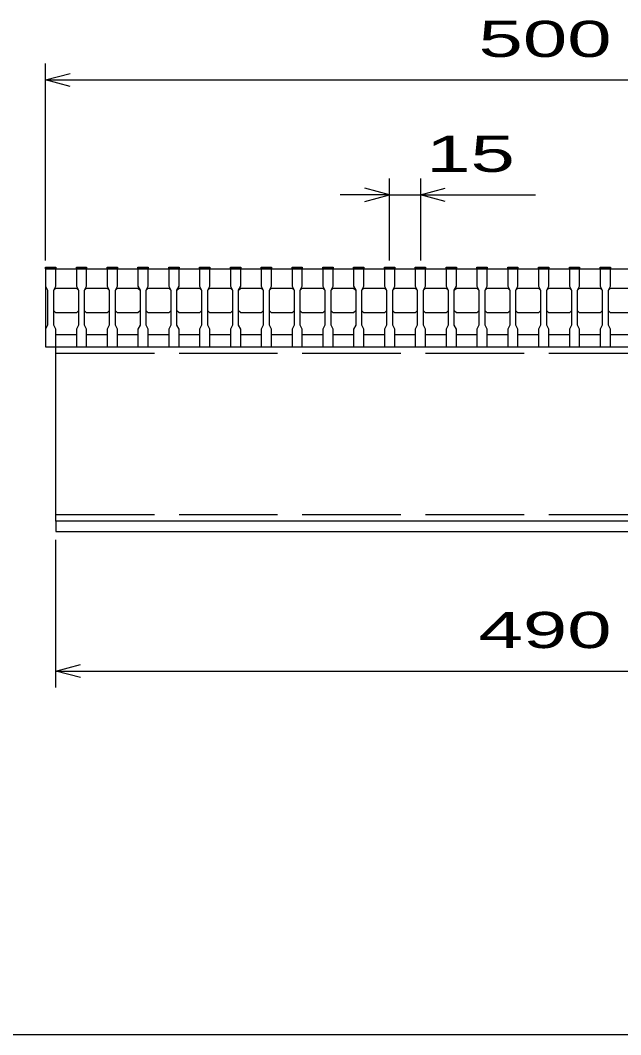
# Model space of a CAD drawing. Units: millimetres, scale not verified. Extents: x -1456 to 1385, y -1026 to 843.
# Drawn here: x -999.3 to -707, y -917.2 to -422.9 of the extents above; entities that cross this region are included whole.
import ezdxf
from ezdxf.enums import TextEntityAlignment as Align

# ---------------------------------------------------------------- set-up
doc = ezdxf.new("R2010")
doc.units = ezdxf.units.MM
doc.header["$LTSCALE"] = 8
doc.linetypes.add('DASHED', pattern=[7.5, 6, -1.5])
for name, color, linetype, lineweight in [('0_2', 150, 'Continuous', 25), ('16', 3, 'Continuous', 25), ('22', 4, 'Continuous', 25)]:
    doc.layers.add(name, color=color, linetype=linetype, lineweight=lineweight)
doc.styles.add('ベクトル', font='')
doc.styles.get('ベクトル').set_extended_font_data('ベクトル')

msp = doc.modelspace()

# ---------------------------------------------------------------- linework, layer by layer
at = {"layer": '0_2'}
msp.add_line((1384.8, -917.2), (-1383.2, -917.2), dxfattribs=at)
at = {"layer": '16'}
for p, q in [((-987, -544), (-987, -543.3)), ((-987, -543.3), (-982, -543.3)), ((-982, -543.3), (-982, -544)), ((-972, -544), (-972, -543.3)), ((-972, -543.3), (-967, -543.3)), ((-967, -543.3), (-967, -544)), ((-957, -544), (-957, -543.3)), ((-957, -543.3), (-952, -543.3)), ((-952, -543.3), (-952, -544)), ((-942, -544), (-942, -543.3)), ((-942, -543.3), (-937, -543.3)), ((-937, -543.3), (-937, -544)), ((-927, -544), (-927, -543.3)), ((-927, -543.3), (-922, -543.3)), ((-922, -543.3), (-922, -544)), ((-912, -544), (-912, -543.3)), ((-912, -543.3), (-907, -543.3)), ((-907, -543.3), (-907, -544)), ((-897, -544), (-897, -543.3)), ((-897, -543.3), (-892, -543.3)), ((-892, -543.3), (-892, -544)), ((-882, -544), (-882, -543.3)), ((-882, -543.3), (-877, -543.3)), ((-877, -543.3), (-877, -544)), ((-867, -544), (-867, -543.3)), ((-867, -543.3), (-862, -543.3)), ((-862, -543.3), (-862, -544)), ((-852, -544), (-852, -543.3)), ((-852, -543.3), (-847, -543.3)), ((-847, -543.3), (-847, -544)), ((-837, -544), (-837, -543.3)), ((-837, -543.3), (-832, -543.3)), ((-832, -543.3), (-832, -544)), ((-822, -544), (-822, -543.3)), ((-822, -543.3), (-817, -543.3)), ((-817, -543.3), (-817, -544)), ((-807, -544), (-807, -543.3)), ((-807, -543.3), (-802, -543.3)), ((-802, -543.3), (-802, -544)), ((-792, -544), (-792, -543.3)), ((-792, -543.3), (-787, -543.3)), ((-787, -543.3), (-787, -544)), ((-777, -544), (-777, -543.3)), ((-777, -543.3), (-772, -543.3)), ((-772, -543.3), (-772, -544)), ((-762, -544), (-762, -543.3)), ((-762, -543.3), (-757, -543.3)), ((-757, -543.3), (-757, -544)), ((-747, -544), (-747, -543.3)), ((-747, -543.3), (-742, -543.3)), ((-742, -543.3), (-742, -544)), ((-732, -544), (-732, -543.3)), ((-732, -543.3), (-727, -543.3)), ((-727, -543.3), (-727, -544)), ((-717, -544), (-717, -543.3)), ((-717, -543.3), (-712, -543.3)), ((-712, -543.3), (-712, -544)), ((-987, -544), (-987, -552.5)), ((-982, -544), (-987, -544)), ((-987, -544), (-987, -576)), ((-987, -544), (-487, -544)), ((-982, -552.5), (-982, -544)), ((-972, -544), (-972, -552.5)), ((-967, -544), (-972, -544)), ((-967, -552.5), (-967, -544)), ((-957, -544), (-957, -552.5)), ((-952, -544), (-957, -544)), ((-952, -552.5), (-952, -544)), ((-942, -544), (-942, -552.5)), ((-937, -544), (-942, -544)), ((-937, -552.5), (-937, -544)), ((-927, -544), (-927, -552.5)), ((-922, -544), (-927, -544)), ((-922, -552.5), (-922, -544)), ((-912, -544), (-912, -552.5)), ((-907, -544), (-912, -544)), ((-907, -552.5), (-907, -544)), ((-897, -544), (-897, -552.5)), ((-892, -544), (-897, -544)), ((-892, -552.5), (-892, -544)), ((-882, -544), (-882, -552.5)), ((-877, -544), (-882, -544)), ((-877, -552.5), (-877, -544)), ((-867, -544), (-867, -552.5)), ((-862, -544), (-867, -544)), ((-862, -552.5), (-862, -544)), ((-852, -544), (-852, -552.5)), ((-847, -544), (-852, -544)), ((-847, -552.5), (-847, -544)), ((-837, -544), (-837, -552.5)), ((-832, -544), (-837, -544)), ((-832, -552.5), (-832, -544)), ((-822, -544), (-822, -552.5)), ((-817, -544), (-822, -544)), ((-817, -552.5), (-817, -544)), ((-807, -544), (-807, -552.5)), ((-802, -544), (-807, -544)), ((-802, -552.5), (-802, -544)), ((-792, -544), (-792, -552.5)), ((-787, -544), (-792, -544)), ((-787, -552.5), (-787, -544)), ((-777, -544), (-777, -552.5)), ((-772, -544), (-777, -544)), ((-772, -552.5), (-772, -544)), ((-762, -544), (-762, -552.5)), ((-757, -544), (-762, -544)), ((-757, -552.5), (-757, -544)), ((-747, -544), (-747, -552.5)), ((-742, -544), (-747, -544)), ((-742, -552.5), (-742, -544)), ((-732, -544), (-732, -552.5)), ((-727, -544), (-732, -544)), ((-727, -552.5), (-727, -544)), ((-717, -544), (-717, -552.5)), ((-712, -544), (-717, -544)), ((-712, -552.5), (-712, -544)), ((-987, -552.5), (-986, -554.5)), ((-983, -554.5), (-982, -552.5)), ((-983, -554.5), (-982, -553.5)), ((-982, -553.5), (-972, -553.5)), ((-972, -552.5), (-971, -554.5)), ((-972, -553.5), (-971, -554.5)), ((-968, -554.5), (-967, -552.5)), ((-968, -554.5), (-967, -553.5)), ((-967, -553.5), (-957, -553.5)), ((-957, -552.5), (-956, -554.5)), ((-957, -553.5), (-956, -554.5)), ((-953, -554.5), (-952, -552.5)), ((-953, -554.5), (-952, -553.5)), ((-952, -553.5), (-942, -553.5)), ((-942, -552.5), (-941, -554.5)), ((-942, -553.5), (-941, -554.5)), ((-938, -554.5), (-937, -552.5)), ((-938, -554.5), (-937, -553.5)), ((-937, -553.5), (-927, -553.5)), ((-927, -552.5), (-926, -554.5)), ((-927, -553.5), (-926, -554.5)), ((-923, -554.5), (-922, -552.5)), ((-923, -554.5), (-922, -553.5)), ((-922, -553.5), (-912, -553.5)), ((-912, -552.5), (-911, -554.5)), ((-912, -553.5), (-911, -554.5)), ((-908, -554.5), (-907, -552.5)), ((-908, -554.5), (-907, -553.5)), ((-907, -553.5), (-897, -553.5)), ((-897, -552.5), (-896, -554.5)), ((-897, -553.5), (-896, -554.5)), ((-893, -554.5), (-892, -552.5)), ((-893, -554.5), (-892, -553.5)), ((-892, -553.5), (-882, -553.5)), ((-882, -552.5), (-881, -554.5)), ((-882, -553.5), (-881, -554.5)), ((-878, -554.5), (-877, -552.5)), ((-878, -554.5), (-877, -553.5)), ((-877, -553.5), (-867, -553.5)), ((-867, -552.5), (-866, -554.5)), ((-867, -553.5), (-866, -554.5)), ((-863, -554.5), (-862, -552.5)), ((-863, -554.5), (-862, -553.5)), ((-862, -553.5), (-852, -553.5)), ((-852, -552.5), (-851, -554.5)), ((-852, -553.5), (-851, -554.5)), ((-848, -554.5), (-847, -552.5)), ((-848, -554.5), (-847, -553.5)), ((-847, -553.5), (-837, -553.5)), ((-837, -552.5), (-836, -554.5)), ((-837, -553.5), (-836, -554.5)), ((-833, -554.5), (-832, -552.5)), ((-833, -554.5), (-832, -553.5)), ((-832, -553.5), (-822, -553.5)), ((-822, -552.5), (-821, -554.5)), ((-822, -553.5), (-821, -554.5)), ((-818, -554.5), (-817, -552.5)), ((-818, -554.5), (-817, -553.5)), ((-817, -553.5), (-807, -553.5)), ((-807, -552.5), (-806, -554.5)), ((-807, -553.5), (-806, -554.5)), ((-803, -554.5), (-802, -552.5)), ((-803, -554.5), (-802, -553.5)), ((-802, -553.5), (-792, -553.5)), ((-792, -552.5), (-791, -554.5)), ((-792, -553.5), (-791, -554.5)), ((-788, -554.5), (-787, -552.5)), ((-788, -554.5), (-787, -553.5)), ((-787, -553.5), (-777, -553.5)), ((-777, -552.5), (-776, -554.5)), ((-777, -553.5), (-776, -554.5)), ((-773, -554.5), (-772, -552.5)), ((-773, -554.5), (-772, -553.5)), ((-772, -553.5), (-762, -553.5)), ((-762, -552.5), (-761, -554.5)), ((-762, -553.5), (-761, -554.5)), ((-758, -554.5), (-757, -552.5)), ((-758, -554.5), (-757, -553.5)), ((-757, -553.5), (-747, -553.5)), ((-747, -552.5), (-746, -554.5)), ((-747, -553.5), (-746, -554.5)), ((-743, -554.5), (-742, -552.5)), ((-743, -554.5), (-742, -553.5)), ((-742, -553.5), (-732, -553.5)), ((-732, -552.5), (-731, -554.5)), ((-732, -553.5), (-731, -554.5)), ((-728, -554.5), (-727, -552.5)), ((-728, -554.5), (-727, -553.5)), ((-727, -553.5), (-717, -553.5)), ((-717, -552.5), (-716, -554.5)), ((-717, -553.5), (-716, -554.5)), ((-713, -554.5), (-712, -552.5)), ((-713, -554.5), (-712, -553.5)), ((-712, -553.5), (-702, -553.5)), ((-986, -554.5), (-986, -571.5)), ((-983, -571.5), (-983, -554.5)), ((-971, -554.5), (-971, -571.5)), ((-968, -571.5), (-968, -554.5)), ((-956, -554.5), (-956, -571.5)), ((-953, -571.5), (-953, -554.5)), ((-941, -554.5), (-941, -571.5)), ((-938, -571.5), (-938, -554.5)), ((-926, -554.5), (-926, -571.5)), ((-923, -571.5), (-923, -554.5)), ((-911, -554.5), (-911, -571.5)), ((-908, -571.5), (-908, -554.5)), ((-896, -554.5), (-896, -571.5)), ((-893, -571.5), (-893, -554.5)), ((-881, -554.5), (-881, -571.5)), ((-878, -571.5), (-878, -554.5)), ((-866, -554.5), (-866, -571.5)), ((-863, -571.5), (-863, -554.5)), ((-851, -554.5), (-851, -571.5)), ((-848, -571.5), (-848, -554.5)), ((-836, -554.5), (-836, -571.5)), ((-833, -571.5), (-833, -554.5)), ((-821, -554.5), (-821, -571.5)), ((-818, -571.5), (-818, -554.5)), ((-806, -554.5), (-806, -571.5)), ((-803, -571.5), (-803, -554.5)), ((-791, -554.5), (-791, -571.5)), ((-788, -571.5), (-788, -554.5)), ((-776, -554.5), (-776, -571.5)), ((-773, -571.5), (-773, -554.5)), ((-761, -554.5), (-761, -571.5)), ((-758, -571.5), (-758, -554.5)), ((-746, -554.5), (-746, -571.5)), ((-743, -571.5), (-743, -554.5)), ((-731, -554.5), (-731, -571.5)), ((-728, -571.5), (-728, -554.5)), ((-716, -554.5), (-716, -571.5)), ((-713, -571.5), (-713, -554.5)), ((-982, -565.5), (-983, -564.5)), ((-972, -565.5), (-982, -565.5)), ((-971, -564.5), (-972, -565.5)), ((-967, -565.5), (-968, -564.5)), ((-957, -565.5), (-967, -565.5)), ((-956, -564.5), (-957, -565.5)), ((-952, -565.5), (-953, -564.5)), ((-942, -565.5), (-952, -565.5)), ((-941, -564.5), (-942, -565.5)), ((-937, -565.5), (-938, -564.5)), ((-927, -565.5), (-937, -565.5)), ((-926, -564.5), (-927, -565.5)), ((-922, -565.5), (-923, -564.5)), ((-912, -565.5), (-922, -565.5)), ((-911, -564.5), (-912, -565.5)), ((-907, -565.5), (-908, -564.5)), ((-897, -565.5), (-907, -565.5)), ((-896, -564.5), (-897, -565.5)), ((-892, -565.5), (-893, -564.5)), ((-882, -565.5), (-892, -565.5)), ((-881, -564.5), (-882, -565.5)), ((-877, -565.5), (-878, -564.5)), ((-867, -565.5), (-877, -565.5)), ((-866, -564.5), (-867, -565.5)), ((-862, -565.5), (-863, -564.5)), ((-852, -565.5), (-862, -565.5)), ((-851, -564.5), (-852, -565.5)), ((-847, -565.5), (-848, -564.5)), ((-837, -565.5), (-847, -565.5)), ((-836, -564.5), (-837, -565.5)), ((-832, -565.5), (-833, -564.5)), ((-822, -565.5), (-832, -565.5)), ((-821, -564.5), (-822, -565.5)), ((-817, -565.5), (-818, -564.5)), ((-807, -565.5), (-817, -565.5)), ((-806, -564.5), (-807, -565.5)), ((-802, -565.5), (-803, -564.5)), ((-792, -565.5), (-802, -565.5)), ((-791, -564.5), (-792, -565.5)), ((-787, -565.5), (-788, -564.5)), ((-777, -565.5), (-787, -565.5)), ((-776, -564.5), (-777, -565.5)), ((-772, -565.5), (-773, -564.5)), ((-762, -565.5), (-772, -565.5)), ((-761, -564.5), (-762, -565.5)), ((-757, -565.5), (-758, -564.5)), ((-747, -565.5), (-757, -565.5)), ((-746, -564.5), (-747, -565.5)), ((-742, -565.5), (-743, -564.5)), ((-732, -565.5), (-742, -565.5)), ((-731, -564.5), (-732, -565.5)), ((-727, -565.5), (-728, -564.5)), ((-717, -565.5), (-727, -565.5)), ((-716, -564.5), (-717, -565.5)), ((-712, -565.5), (-713, -564.5)), ((-702, -565.5), (-712, -565.5)), ((-986, -571.5), (-987, -573.5)), ((-982, -573.5), (-983, -571.5)), ((-971, -571.5), (-972, -573.5)), ((-967, -573.5), (-968, -571.5)), ((-956, -571.5), (-957, -573.5)), ((-952, -573.5), (-953, -571.5)), ((-941, -571.5), (-942, -573.5)), ((-937, -573.5), (-938, -571.5)), ((-926, -571.5), (-927, -573.5)), ((-922, -573.5), (-923, -571.5)), ((-911, -571.5), (-912, -573.5)), ((-907, -573.5), (-908, -571.5)), ((-896, -571.5), (-897, -573.5)), ((-892, -573.5), (-893, -571.5)), ((-881, -571.5), (-882, -573.5)), ((-877, -573.5), (-878, -571.5)), ((-866, -571.5), (-867, -573.5)), ((-862, -573.5), (-863, -571.5)), ((-851, -571.5), (-852, -573.5)), ((-847, -573.5), (-848, -571.5)), ((-836, -571.5), (-837, -573.5)), ((-832, -573.5), (-833, -571.5)), ((-821, -571.5), (-822, -573.5)), ((-817, -573.5), (-818, -571.5)), ((-806, -571.5), (-807, -573.5)), ((-802, -573.5), (-803, -571.5)), ((-791, -571.5), (-792, -573.5)), ((-787, -573.5), (-788, -571.5)), ((-776, -571.5), (-777, -573.5)), ((-772, -573.5), (-773, -571.5)), ((-761, -571.5), (-762, -573.5)), ((-757, -573.5), (-758, -571.5)), ((-746, -571.5), (-747, -573.5)), ((-742, -573.5), (-743, -571.5)), ((-731, -571.5), (-732, -573.5)), ((-727, -573.5), (-728, -571.5)), ((-716, -571.5), (-717, -573.5)), ((-712, -573.5), (-713, -571.5)), ((-987, -573.5), (-987, -582)), ((-982, -582), (-982, -573.5)), ((-982, -576), (-972, -576)), ((-972, -573.5), (-972, -582)), ((-967, -582), (-967, -573.5)), ((-967, -576), (-957, -576)), ((-957, -573.5), (-957, -582)), ((-952, -582), (-952, -573.5)), ((-952, -576), (-942, -576)), ((-942, -573.5), (-942, -582)), ((-937, -582), (-937, -573.5)), ((-937, -576), (-927, -576)), ((-927, -573.5), (-927, -582)), ((-922, -582), (-922, -573.5)), ((-922, -576), (-912, -576)), ((-912, -573.5), (-912, -582)), ((-907, -582), (-907, -573.5)), ((-907, -576), (-897, -576)), ((-897, -573.5), (-897, -582)), ((-892, -582), (-892, -573.5)), ((-892, -576), (-882, -576)), ((-882, -573.5), (-882, -582)), ((-877, -582), (-877, -573.5)), ((-877, -576), (-867, -576)), ((-867, -573.5), (-867, -582)), ((-862, -582), (-862, -573.5)), ((-862, -576), (-852, -576)), ((-852, -573.5), (-852, -582)), ((-847, -582), (-847, -573.5)), ((-847, -576), (-837, -576)), ((-837, -573.5), (-837, -582)), ((-832, -582), (-832, -573.5)), ((-832, -576), (-822, -576)), ((-822, -573.5), (-822, -582)), ((-817, -582), (-817, -573.5)), ((-817, -576), (-807, -576)), ((-807, -573.5), (-807, -582)), ((-802, -582), (-802, -573.5)), ((-802, -576), (-792, -576)), ((-792, -573.5), (-792, -582)), ((-787, -582), (-787, -573.5)), ((-787, -576), (-777, -576)), ((-777, -573.5), (-777, -582)), ((-772, -582), (-772, -573.5)), ((-772, -576), (-762, -576)), ((-762, -573.5), (-762, -582)), ((-757, -582), (-757, -573.5)), ((-757, -576), (-747, -576)), ((-747, -573.5), (-747, -582)), ((-742, -582), (-742, -573.5)), ((-742, -576), (-732, -576)), ((-732, -573.5), (-732, -582)), ((-727, -582), (-727, -573.5)), ((-727, -576), (-717, -576)), ((-717, -573.5), (-717, -582)), ((-712, -582), (-712, -573.5)), ((-712, -576), (-702, -576)), ((-987, -582), (-982, -582)), ((-982, -582), (-492, -582)), ((-982, -667), (-982, -582)), ((-972, -582), (-967, -582)), ((-957, -582), (-952, -582)), ((-942, -582), (-937, -582)), ((-927, -582), (-922, -582)), ((-912, -582), (-907, -582)), ((-897, -582), (-892, -582)), ((-882, -582), (-877, -582)), ((-867, -582), (-862, -582)), ((-852, -582), (-847, -582)), ((-837, -582), (-832, -582)), ((-822, -582), (-817, -582)), ((-807, -582), (-802, -582)), ((-792, -582), (-787, -582)), ((-777, -582), (-772, -582)), ((-762, -582), (-757, -582)), ((-747, -582), (-742, -582)), ((-732, -582), (-727, -582)), ((-717, -582), (-712, -582)), ((-492, -667), (-982, -667)), ((-982, -667), (-982, -672)), ((-492, -667), (-982, -667)), ((-982, -672), (-492, -672))]:
    msp.add_line(p, q, dxfattribs=at)
at = {"layer": '16', "linetype": 'DASHED'}
for p, q in [((-982, -585.2), (-492, -585.2)), ((-982, -663.8), (-492, -663.8))]:
    msp.add_line(p, q, dxfattribs=at)
at = {"layer": '22'}
for p, q in [((-987, -540), (-987, -444)), ((-987, -452), (-975, -448.8)), ((-975, -455.2), (-987, -452)), ((-987, -452), (-487, -452)), ((-819.5, -540), (-819.5, -500)), ((-804.5, -500), (-804.5, -540)), ((-819.5, -508), (-843.5, -508)), ((-819.5, -508), (-831.5, -504.8)), ((-831.5, -511.2), (-819.5, -508)), ((-819.5, -508), (-804.5, -508)), ((-804.5, -508), (-792.5, -504.8)), ((-792.5, -511.2), (-804.5, -508)), ((-804.5, -508), (-748.5, -508)), ((-982, -748), (-982, -676)), ((-982, -740), (-970, -736.8)), ((-970, -743.2), (-982, -740)), ((-982, -740), (-492, -740))]:
    msp.add_line(p, q, dxfattribs=at)

# ---------------------------------------------------------------- texts
at = {"layer": '22', "color": 2, "style": 'ベクトル', "width": 1.65}
for s, p in [(' 500 ', (-787, -432)), (' 15 ', (-812.5, -488)), (' 490 ', (-787, -720))]:
    msp.add_text(s, height=17.6, dxfattribs=at).set_placement(p, align=Align.MIDDLE_LEFT)

doc.saveas('drawing.dxf')
